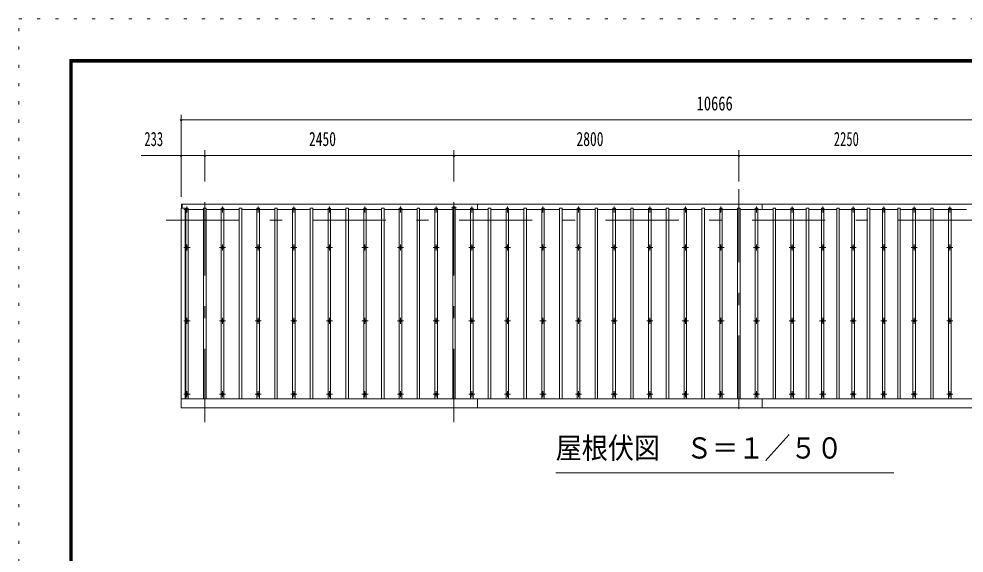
# Model space of a CAD drawing. Units: millimetres, scale not verified, with parts at other scales. Extents: x -25340 to 25344, y -10500 to 10500.
# Drawn here: x -4356 to 4937, y 5250 to 10500 of the extents above; entities that cross this region are included whole.
import ezdxf
from ezdxf.enums import TextEntityAlignment as Align

# ---------------------------------------------------------------- set-up
doc = ezdxf.new("R2010")
doc.units = ezdxf.units.MM
doc.header["$LTSCALE"] = 60
doc.linetypes.add('USER3', pattern=[24, 12, -5, 2, -5])
doc.linetypes.add('USER4', pattern=[3, 0.5, -2.5])
for name, color, linetype, lineweight in [('0-2_1-05BOLD', 7, 'Continuous', 18), ('0-3_1-25CENTER', 3, 'USER3', 18), ('0-4_1-45THIN', 4, 'Continuous', 18), ('0-5_1-55DIM', 3, 'Continuous', 18), ('0-C_F-F1PAPER', 5, 'Continuous', 18), ('0-D_F-E_J_ADD', 5, 'USER4', 18)]:
    doc.layers.add(name, color=color, linetype=linetype, lineweight=lineweight)
doc.styles.add('ＭＳ ゴシック', font='')
doc.styles.get('ＭＳ ゴシック').set_extended_font_data('MS Gothic')

msp = doc.modelspace()

# ---------------------------------------------------------------- linework, layer by layer
at = {"layer": '0-2_1-05BOLD'}
for p, q in [((-2751.38, 8641.19), (-2751.38, 8677.67)), ((151.62, 8626.18), (151.62, 8677.67)), ((2951.62, 8677.67), (2951.62, 8626.18)), ((7904.62, 6765.11), (-2761.38, 6765.11)), ((151.62, 6677.67), (151.62, 6765.11)), ((2951.62, 6765.11), (2951.62, 6677.67))]:
    msp.add_line(p, q, dxfattribs=at)
for points in [[(7899.62, 8641.19), (7899.62, 8677.67), (-2756.38, 8677.67), (-2756.38, 8641.19)], [(-2761.38, 8641.19), (-2761.38, 6677.67), (7904.62, 6677.67), (7904.62, 8641.19), (7864.62, 8641.19), (7864.62, 6765.11)], [(-2721.38, 6765.11), (-2721.38, 8641.19), (-2761.38, 8641.19)]]:
    msp.add_lwpolyline(points, dxfattribs=at)
for centre in [(-2703.38, 8254.17), (-2353.38, 8254.17), (-2003.38, 8254.17), (-1653.38, 8254.17), (-1303.38, 8254.17), (-953.38, 8254.17), (-603.38, 8254.17), (-253.38, 8254.17), (96.62, 8254.17), (446.62, 8254.17), (796.62, 8254.17), (1146.62, 8254.17), (1496.62, 8254.17), (1846.62, 8254.17), (2196.62, 8254.17), (2546.62, 8254.17), (2896.62, 8254.17), (3246.63, 8254.17), (3546.63, 8254.17), (3846.63, 8254.17), (4146.62, 8254.17), (4446.62, 8254.17), (4796.62, 8254.17), (-2703.38, 7532.51), (-2353.38, 7532.51), (-2003.38, 7532.51), (-1653.38, 7532.51), (-1303.38, 7532.51), (-953.38, 7532.51), (-603.38, 7532.51), (-253.38, 7532.51), (96.62, 7532.51), (446.62, 7532.51), (796.62, 7532.51), (1146.62, 7532.51), (1496.62, 7532.51), (1846.62, 7532.51), (2196.62, 7532.51), (2546.62, 7532.51), (2896.62, 7532.51), (3246.63, 7532.51), (3546.63, 7532.51), (3846.63, 7532.51), (4146.62, 7532.51), (4446.62, 7532.51), (4796.62, 7532.51), (-2703.38, 6810.85), (-2353.38, 6810.85), (-2003.38, 6810.85), (-1653.38, 6810.85), (-1303.38, 6810.85), (-953.38, 6810.85), (-603.38, 6810.85), (-253.38, 6810.85), (96.62, 6810.85), (446.62, 6810.85), (796.62, 6810.85), (1146.62, 6810.85), (1496.62, 6810.85), (1846.62, 6810.85), (2196.62, 6810.85), (2546.62, 6810.85), (2896.62, 6810.85), (3246.63, 6810.85), (3546.63, 6810.85), (3846.63, 6810.85), (4146.62, 6810.85), (4446.62, 6810.85), (4796.62, 6810.85)]:
    msp.add_circle(centre, 10, dxfattribs=at)
for centre, radius, start, end in [((-78.37, 8642.67), 15, 326.44153, 213.55196), ((-2703.38, 8616.22), 14.5, 46.39838, 133.60162), ((-2703.38, 8637.22), 14.5, 226.3961, 313.6039), ((-2353.38, 8616.22), 14.5, 46.39838, 133.60162), ((-2353.38, 8637.22), 14.5, 226.3961, 313.6039), ((-2003.38, 8616.22), 14.5, 46.39838, 133.60162), ((-2003.38, 8637.22), 14.5, 226.3961, 313.6039), ((-1653.38, 8616.22), 14.5, 46.39838, 133.60162), ((-1653.38, 8637.22), 14.5, 226.3961, 313.6039), ((-1303.38, 8616.22), 14.5, 46.39838, 133.60162), ((-1303.38, 8637.22), 14.5, 226.3961, 313.6039), ((-953.38, 8616.22), 14.5, 46.39838, 133.60162), ((-953.38, 8637.22), 14.5, 226.3961, 313.6039), ((-603.38, 8616.22), 14.5, 46.39838, 133.60162), ((-603.38, 8637.22), 14.5, 226.3961, 313.6039), ((-253.38, 8616.22), 14.5, 46.39838, 133.60162), ((-253.38, 8637.22), 14.5, 226.3961, 313.6039), ((96.62, 8616.22), 14.5, 46.39838, 133.60162), ((96.62, 8637.22), 14.5, 226.3961, 313.6039), ((446.62, 8616.22), 14.5, 46.39838, 133.60162), ((446.62, 8637.22), 14.5, 226.3961, 313.6039), ((796.62, 8616.22), 14.5, 46.39838, 133.60162), ((796.62, 8637.22), 14.5, 226.3961, 313.6039), ((1146.62, 8616.22), 14.5, 46.39838, 133.60162), ((1146.62, 8637.22), 14.5, 226.3961, 313.6039), ((1496.62, 8616.22), 14.5, 46.39838, 133.60162), ((1496.62, 8637.22), 14.5, 226.3961, 313.6039), ((1846.62, 8616.22), 14.5, 46.39838, 133.60162), ((1846.62, 8637.22), 14.5, 226.3961, 313.6039), ((2196.62, 8616.22), 14.5, 46.39838, 133.60162), ((2196.62, 8637.22), 14.5, 226.3961, 313.6039), ((2546.62, 8616.22), 14.5, 46.39838, 133.60162), ((2546.62, 8637.22), 14.5, 226.3961, 313.6039), ((2896.62, 8616.22), 14.5, 46.39838, 133.60162), ((2896.62, 8637.22), 14.5, 226.3961, 313.6039), ((3246.63, 8616.22), 14.5, 46.39838, 133.60162), ((3246.63, 8637.22), 14.5, 226.3961, 313.6039), ((3546.63, 8616.22), 14.5, 46.39838, 133.60162), ((3546.63, 8637.22), 14.5, 226.3961, 313.6039), ((3846.63, 8616.22), 14.5, 46.39838, 133.60162), ((3846.63, 8637.22), 14.5, 226.3961, 313.6039), ((4146.62, 8616.22), 14.5, 46.39838, 133.60162), ((4146.62, 8637.22), 14.5, 226.3961, 313.6039), ((4446.62, 8616.22), 14.5, 46.39838, 133.60162), ((4446.62, 8637.22), 14.5, 226.3961, 313.6039), ((4796.62, 8616.22), 14.5, 46.39838, 133.60162), ((4796.62, 8637.22), 14.5, 226.3961, 313.6039)]:
    msp.add_arc(centre, radius, start, end, dxfattribs=at)
at = {"layer": '0-3_1-25CENTER'}
for p, q in [((-2528.38, 6537.67), (-2528.38, 8827.67)), ((-78.38, 6537.67), (-78.38, 8827.67)), ((2721.62, 8827.67), (2721.62, 6537.67)), ((-2703.38, 8596.72), (-2703.38, 8656.72)), ((-2353.38, 8656.72), (-2353.38, 8596.72)), ((-2003.38, 8596.72), (-2003.38, 8656.72)), ((-1653.38, 8656.72), (-1653.38, 8596.72)), ((-1303.38, 8596.72), (-1303.38, 8656.72)), ((-953.38, 8656.72), (-953.38, 8596.72)), ((-603.38, 8596.72), (-603.38, 8656.72)), ((-253.38, 8656.72), (-253.38, 8596.72)), ((-53.37, 8642.67), (-103.37, 8642.67)), ((96.62, 8656.72), (96.62, 8596.72)), ((446.62, 8656.72), (446.62, 8596.72)), ((796.62, 8596.72), (796.62, 8656.72)), ((1146.62, 8656.72), (1146.62, 8596.72)), ((1496.62, 8596.72), (1496.62, 8656.72)), ((1846.62, 8656.72), (1846.62, 8596.72)), ((2196.62, 8596.72), (2196.62, 8656.72)), ((2546.62, 8656.72), (2546.62, 8596.72)), ((2896.62, 8596.72), (2896.62, 8656.72)), ((3246.63, 8656.72), (3246.63, 8596.72)), ((3546.63, 8596.72), (3546.63, 8656.72)), ((3846.63, 8656.72), (3846.63, 8596.72)), ((4146.62, 8656.72), (4146.62, 8596.72)), ((4446.62, 8656.72), (4446.62, 8596.72)), ((4796.62, 8656.72), (4796.62, 8596.72)), ((-2733.38, 8626.72), (-2673.38, 8626.72)), ((-2323.38, 8626.72), (-2383.38, 8626.72)), ((-2033.38, 8626.72), (-1973.38, 8626.72)), ((-1623.38, 8626.72), (-1683.38, 8626.72)), ((-1333.38, 8626.72), (-1273.38, 8626.72)), ((-923.38, 8626.72), (-983.38, 8626.72)), ((-633.38, 8626.72), (-573.38, 8626.72)), ((-223.38, 8626.72), (-283.38, 8626.72)), ((126.62, 8626.72), (66.63, 8626.72)), ((476.62, 8626.72), (416.62, 8626.72)), ((766.62, 8626.72), (826.62, 8626.72)), ((1176.62, 8626.72), (1116.62, 8626.72)), ((1466.62, 8626.72), (1526.62, 8626.72)), ((1876.62, 8626.72), (1816.62, 8626.72)), ((2166.62, 8626.72), (2226.62, 8626.72)), ((2576.62, 8626.72), (2516.63, 8626.72)), ((2926.62, 8626.72), (2866.63, 8626.72)), ((3276.62, 8626.72), (3216.63, 8626.72)), ((3576.62, 8626.72), (3516.62, 8626.72)), ((3876.63, 8626.72), (3816.62, 8626.72)), ((4176.63, 8626.72), (4116.62, 8626.72)), ((4476.63, 8626.72), (4416.62, 8626.72)), ((4826.63, 8626.72), (4766.62, 8626.72)), ((-2908.37, 8521.68), (8051.62, 8521.68)), ((-2703.38, 8284.17), (-2703.38, 8224.17)), ((-2353.38, 8284.17), (-2353.38, 8224.17)), ((-2003.38, 8284.17), (-2003.38, 8224.17)), ((-1653.38, 8224.17), (-1653.38, 8284.17)), ((-1303.38, 8284.17), (-1303.38, 8224.17)), ((-953.38, 8224.17), (-953.38, 8284.17)), ((-603.38, 8284.17), (-603.38, 8224.17)), ((-253.38, 8284.17), (-253.38, 8224.17)), ((96.62, 8284.17), (96.62, 8224.17)), ((446.62, 8284.17), (446.62, 8224.17)), ((796.62, 8224.17), (796.62, 8284.17)), ((1146.62, 8284.17), (1146.62, 8224.17)), ((1496.62, 8224.17), (1496.62, 8284.17)), ((1846.62, 8284.17), (1846.62, 8224.17)), ((2196.62, 8224.17), (2196.62, 8284.17)), ((2546.62, 8284.17), (2546.62, 8224.17)), ((2896.62, 8224.17), (2896.62, 8284.17)), ((3246.63, 8284.17), (3246.63, 8224.17)), ((3546.63, 8224.17), (3546.63, 8284.17)), ((3846.63, 8284.17), (3846.63, 8224.17)), ((4146.62, 8284.17), (4146.62, 8224.17)), ((4446.62, 8284.17), (4446.62, 8224.17)), ((4796.62, 8284.17), (4796.62, 8224.17)), ((-2673.38, 8254.17), (-2733.38, 8254.17)), ((-2323.38, 8254.17), (-2383.38, 8254.17)), ((-1973.38, 8254.17), (-2033.38, 8254.17)), ((-1683.38, 8254.17), (-1623.38, 8254.17)), ((-1273.38, 8254.17), (-1333.38, 8254.17)), ((-983.38, 8254.17), (-923.38, 8254.17)), ((-573.38, 8254.17), (-633.38, 8254.17)), ((-223.38, 8254.17), (-283.38, 8254.17)), ((126.62, 8254.17), (66.63, 8254.17)), ((476.62, 8254.17), (416.62, 8254.17)), ((766.62, 8254.17), (826.62, 8254.17)), ((1176.62, 8254.17), (1116.62, 8254.17)), ((1466.62, 8254.17), (1526.62, 8254.17)), ((1876.62, 8254.17), (1816.62, 8254.17)), ((2166.62, 8254.17), (2226.62, 8254.17)), ((2576.62, 8254.17), (2516.63, 8254.17)), ((2926.62, 8254.17), (2866.63, 8254.17)), ((3276.62, 8254.17), (3216.63, 8254.17)), ((3576.62, 8254.17), (3516.62, 8254.17)), ((3876.63, 8254.17), (3816.62, 8254.17)), ((4176.63, 8254.17), (4116.62, 8254.17)), ((4476.63, 8254.17), (4416.62, 8254.17)), ((4826.63, 8254.17), (4766.62, 8254.17)), ((-2733.38, 7532.51), (-2673.38, 7532.51)), ((-2703.38, 7502.51), (-2703.38, 7562.51)), ((-2383.38, 7532.51), (-2323.38, 7532.51)), ((-2353.38, 7562.51), (-2353.38, 7502.51)), ((-1973.38, 7532.51), (-2033.38, 7532.51)), ((-2003.38, 7502.51), (-2003.38, 7562.51)), ((-1683.38, 7532.51), (-1623.38, 7532.51)), ((-1653.38, 7562.51), (-1653.38, 7502.51)), ((-1273.38, 7532.51), (-1333.38, 7532.51)), ((-1303.38, 7502.51), (-1303.38, 7562.51)), ((-983.38, 7532.51), (-923.38, 7532.51)), ((-953.38, 7562.51), (-953.38, 7502.51)), ((-633.38, 7532.51), (-573.38, 7532.51)), ((-603.38, 7502.51), (-603.38, 7562.51)), ((-283.38, 7532.51), (-223.38, 7532.51)), ((-253.38, 7562.51), (-253.38, 7502.51)), ((66.63, 7532.51), (126.62, 7532.51)), ((96.62, 7502.51), (96.62, 7562.51)), ((416.62, 7532.51), (476.62, 7532.51)), ((446.62, 7562.51), (446.62, 7502.51)), ((766.62, 7532.51), (826.62, 7532.51)), ((796.62, 7502.51), (796.62, 7562.51)), ((1116.62, 7532.51), (1176.62, 7532.51)), ((1146.62, 7562.51), (1146.62, 7502.51)), ((1466.62, 7532.51), (1526.62, 7532.51)), ((1496.62, 7502.51), (1496.62, 7562.51)), ((1816.62, 7532.51), (1876.62, 7532.51)), ((1846.62, 7562.51), (1846.62, 7502.51)), ((2166.62, 7532.51), (2226.62, 7532.51)), ((2196.62, 7502.51), (2196.62, 7562.51)), ((2516.63, 7532.51), (2576.62, 7532.51)), ((2546.62, 7562.51), (2546.62, 7502.51)), ((2926.62, 7532.51), (2866.63, 7532.51)), ((2896.62, 7502.51), (2896.62, 7562.51)), ((3216.63, 7532.51), (3276.62, 7532.51)), ((3246.63, 7562.51), (3246.63, 7502.51)), ((3576.62, 7532.51), (3516.62, 7532.51)), ((3546.63, 7502.51), (3546.63, 7562.51)), ((3816.62, 7532.51), (3876.63, 7532.51)), ((3846.63, 7562.51), (3846.63, 7502.51)), ((4116.62, 7532.51), (4176.63, 7532.51)), ((4146.62, 7562.51), (4146.62, 7502.51)), ((4416.62, 7532.51), (4476.63, 7532.51)), ((4446.62, 7562.51), (4446.62, 7502.51)), ((4766.62, 7532.51), (4826.63, 7532.51)), ((4796.62, 7562.51), (4796.62, 7502.51)), ((-2673.38, 6810.85), (-2733.38, 6810.85)), ((-2703.38, 6840.85), (-2703.38, 6780.85)), ((-2323.38, 6810.85), (-2383.38, 6810.85)), ((-2353.38, 6840.85), (-2353.38, 6780.85)), ((-2033.38, 6810.85), (-1973.38, 6810.85)), ((-2003.38, 6780.85), (-2003.38, 6840.85)), ((-1623.38, 6810.85), (-1683.38, 6810.85)), ((-1653.38, 6840.85), (-1653.38, 6780.85)), ((-1333.38, 6810.85), (-1273.38, 6810.85)), ((-1303.38, 6780.85), (-1303.38, 6840.85)), ((-923.38, 6810.85), (-983.38, 6810.85)), ((-953.38, 6840.85), (-953.38, 6780.85)), ((-633.38, 6810.85), (-573.38, 6810.85)), ((-603.38, 6780.85), (-603.38, 6840.85)), ((-223.38, 6810.85), (-283.38, 6810.85)), ((-253.38, 6840.85), (-253.38, 6780.85)), ((126.62, 6810.85), (66.63, 6810.85)), ((96.62, 6840.85), (96.62, 6780.85)), ((476.62, 6810.85), (416.62, 6810.85)), ((446.62, 6840.85), (446.62, 6780.85)), ((766.62, 6810.85), (826.62, 6810.85)), ((796.62, 6780.85), (796.62, 6840.85)), ((1176.62, 6810.85), (1116.62, 6810.85)), ((1146.62, 6840.85), (1146.62, 6780.85)), ((1466.62, 6810.85), (1526.62, 6810.85)), ((1496.62, 6780.85), (1496.62, 6840.85)), ((1876.62, 6810.85), (1816.62, 6810.85)), ((1846.62, 6840.85), (1846.62, 6780.85)), ((2166.62, 6810.85), (2226.62, 6810.85)), ((2196.62, 6780.85), (2196.62, 6840.85)), ((2576.62, 6810.85), (2516.63, 6810.85)), ((2546.62, 6840.85), (2546.62, 6780.85)), ((2926.62, 6810.85), (2866.63, 6810.85)), ((2896.62, 6780.85), (2896.62, 6840.85)), ((3276.62, 6810.85), (3216.63, 6810.85)), ((3246.63, 6840.85), (3246.63, 6780.85)), ((3576.62, 6810.85), (3516.62, 6810.85)), ((3546.63, 6780.85), (3546.63, 6840.85)), ((3876.63, 6810.85), (3816.62, 6810.85)), ((3846.63, 6840.85), (3846.63, 6780.85)), ((4176.63, 6810.85), (4116.62, 6810.85)), ((4146.62, 6840.85), (4146.62, 6780.85)), ((4476.63, 6810.85), (4416.62, 6810.85)), ((4446.62, 6840.85), (4446.62, 6780.85)), ((4826.63, 6810.85), (4766.62, 6810.85)), ((4796.62, 6840.85), (4796.62, 6780.85))]:
    msp.add_line(p, q, dxfattribs=at)
at = {"layer": '0-4_1-45THIN'}
for p, q in [((-2721.38, 8626.18), (-2715.88, 8626.18)), ((-2715.88, 6765.11), (-2715.88, 8641.19)), ((-2690.88, 8626.18), (-2540.88, 8626.18)), ((-2540.88, 8641.19), (-2540.88, 6765.11)), ((-2515.88, 8626.18), (-2365.88, 8626.18)), ((-2365.88, 8641.19), (-2365.88, 6765.11)), ((-2340.88, 8626.18), (-2190.88, 8626.18)), ((-2190.88, 8641.19), (-2190.88, 6765.11)), ((-2165.88, 8626.18), (-2015.87, 8626.18)), ((-2015.87, 8641.19), (-2015.87, 6765.11)), ((-1990.87, 8626.18), (-1840.88, 8626.18)), ((-1840.88, 8641.19), (-1840.88, 6765.11)), ((-1815.88, 8626.18), (-1665.88, 8626.18)), ((-1665.88, 8641.19), (-1665.88, 6765.11)), ((-1640.87, 8626.18), (-1490.88, 8626.18)), ((-1490.88, 8641.19), (-1490.88, 6765.11)), ((-1465.88, 8626.18), (-1315.87, 8626.18)), ((-1315.88, 8641.19), (-1315.88, 6765.11)), ((-1290.88, 8626.18), (-1140.88, 8626.18)), ((-1140.88, 8641.19), (-1140.88, 6765.11)), ((-1115.88, 8626.18), (-965.88, 8626.18)), ((-965.88, 8641.19), (-965.88, 6765.11)), ((-940.88, 8626.18), (-790.88, 8626.18)), ((-790.88, 8641.19), (-790.88, 6765.11)), ((-765.88, 8626.18), (-615.88, 8626.18)), ((-615.88, 8641.19), (-615.88, 6765.11)), ((-590.88, 8626.18), (-440.88, 8626.18)), ((-440.88, 8641.19), (-440.88, 6765.11)), ((-415.88, 8626.18), (-265.88, 8626.18)), ((-265.88, 8641.19), (-265.88, 6765.11)), ((-240.88, 8626.18), (-90.88, 8626.18)), ((-90.88, 8641.19), (-90.88, 6765.11)), ((-65.88, 8626.18), (84.12, 8626.18)), ((84.12, 8641.19), (84.12, 6765.11)), ((109.12, 8626.18), (259.12, 8626.18)), ((259.12, 8641.19), (259.12, 6765.11)), ((284.12, 8626.18), (434.12, 8626.18)), ((434.12, 8641.19), (434.12, 6765.11)), ((459.12, 8626.18), (609.12, 8626.18)), ((609.12, 8641.19), (609.12, 6765.11)), ((634.12, 8626.18), (784.12, 8626.18)), ((784.12, 8641.19), (784.12, 6765.11)), ((809.12, 8626.18), (959.12, 8626.18)), ((959.12, 8641.19), (959.12, 6765.11)), ((984.12, 8626.18), (1134.12, 8626.18)), ((1134.12, 8641.19), (1134.12, 6765.11)), ((1159.12, 8626.18), (1309.12, 8626.18)), ((1309.12, 8641.19), (1309.12, 6765.11)), ((1334.12, 8626.18), (1484.12, 8626.18)), ((1484.12, 8641.19), (1484.12, 6765.11)), ((1509.13, 8626.18), (1659.12, 8626.18)), ((1659.12, 8641.19), (1659.12, 6765.11)), ((1684.12, 8626.18), (1834.12, 8626.18)), ((1834.12, 8641.19), (1834.12, 6765.11)), ((1859.12, 8626.18), (2009.12, 8626.18)), ((2009.12, 8641.19), (2009.12, 6765.11)), ((2034.12, 8626.18), (2184.12, 8626.18)), ((2184.12, 8641.19), (2184.12, 6765.11)), ((2209.12, 8626.18), (2359.12, 8626.18)), ((2359.12, 8641.19), (2359.12, 6765.11)), ((2384.12, 8626.18), (2534.12, 8626.18)), ((2534.12, 8641.19), (2534.12, 6765.11)), ((2559.12, 8626.18), (2709.12, 8626.18)), ((2709.12, 8641.19), (2709.12, 6765.11)), ((2734.12, 8626.18), (2884.12, 8626.18)), ((2884.12, 8641.19), (2884.12, 6765.11)), ((2909.12, 8626.18), (3059.13, 8626.18)), ((3059.13, 8641.19), (3059.13, 6765.11)), ((3084.13, 8626.18), (3234.13, 8626.18)), ((3234.13, 8641.19), (3234.13, 6765.11)), ((3259.13, 8626.18), (3384.13, 8626.18)), ((3384.13, 8641.19), (3384.13, 6765.11)), ((3409.13, 8626.18), (3534.13, 8626.18)), ((3534.13, 8641.19), (3534.13, 6765.11)), ((3559.13, 8626.18), (3684.12, 8626.18)), ((3684.12, 8641.19), (3684.12, 6765.11)), ((3709.12, 8626.18), (3834.13, 8626.18)), ((3834.13, 8641.19), (3834.13, 6765.11)), ((3859.13, 8626.18), (3984.12, 8626.18)), ((3984.12, 8641.19), (3984.12, 6765.11)), ((4009.13, 8626.18), (4134.12, 8626.18)), ((4134.12, 8641.19), (4134.12, 6765.11)), ((4159.12, 8626.18), (4284.12, 8626.18)), ((4284.12, 8641.19), (4284.12, 6765.11)), ((4309.12, 8626.18), (4434.12, 8626.18)), ((4434.12, 8641.19), (4434.12, 6765.11)), ((4459.12, 8626.18), (4609.12, 8626.18)), ((4609.12, 8641.19), (4609.12, 6765.11)), ((4634.12, 8626.18), (4784.12, 8626.18)), ((4784.12, 8641.19), (4784.12, 6765.11)), ((4809.12, 8626.18), (4959.12, 8626.18))]:
    msp.add_line(p, q, dxfattribs=at)
for points in [[(-2715.88, 8641.19), (-2690.88, 8641.19), (-2690.88, 6765.11)], [(-2515.88, 6765.11), (-2515.88, 8641.19), (-2540.88, 8641.19)], [(-2340.88, 6765.11), (-2340.88, 8641.19), (-2365.88, 8641.19)], [(-2165.88, 6765.11), (-2165.88, 8641.19), (-2190.88, 8641.19)], [(-1990.87, 6765.11), (-1990.87, 8641.19), (-2015.87, 8641.19)], [(-1815.88, 6765.11), (-1815.88, 8641.19), (-1840.88, 8641.19)], [(-1640.87, 6765.11), (-1640.87, 8641.19), (-1665.88, 8641.19)], [(-1465.88, 6765.11), (-1465.88, 8641.19), (-1490.88, 8641.19)], [(-1290.88, 6765.11), (-1290.88, 8641.19), (-1315.88, 8641.19)], [(-1115.88, 6765.11), (-1115.88, 8641.19), (-1140.88, 8641.19)], [(-940.88, 6765.11), (-940.88, 8641.19), (-965.88, 8641.19)], [(-765.88, 6765.11), (-765.88, 8641.19), (-790.88, 8641.19)], [(-590.88, 6765.11), (-590.88, 8641.19), (-615.88, 8641.19)], [(-415.88, 6765.11), (-415.88, 8641.19), (-440.88, 8641.19)], [(-240.88, 6765.11), (-240.88, 8641.19), (-265.88, 8641.19)], [(-65.88, 6765.11), (-65.88, 8641.19), (-90.88, 8641.19)], [(109.12, 6765.11), (109.12, 8641.19), (84.12, 8641.19)], [(284.12, 6765.11), (284.12, 8641.19), (259.12, 8641.19)], [(459.12, 6765.11), (459.12, 8641.19), (434.12, 8641.19)], [(634.12, 6765.11), (634.12, 8641.19), (609.12, 8641.19)], [(809.12, 6765.11), (809.12, 8641.19), (784.12, 8641.19)], [(984.12, 6765.11), (984.12, 8641.19), (959.12, 8641.19)], [(1159.12, 6765.11), (1159.12, 8641.19), (1134.12, 8641.19)], [(1334.12, 6765.11), (1334.12, 8641.19), (1309.12, 8641.19)], [(1509.13, 6765.11), (1509.13, 8641.19), (1484.12, 8641.19)], [(1684.12, 6765.11), (1684.12, 8641.19), (1659.12, 8641.19)], [(1859.12, 6765.11), (1859.12, 8641.19), (1834.12, 8641.19)], [(2034.12, 6765.11), (2034.12, 8641.19), (2009.12, 8641.19)], [(2209.12, 6765.11), (2209.12, 8641.19), (2184.12, 8641.19)], [(2384.12, 6765.11), (2384.12, 8641.19), (2359.12, 8641.19)], [(2559.12, 6765.11), (2559.12, 8641.19), (2534.12, 8641.19)], [(2734.12, 6765.11), (2734.12, 8641.19), (2709.12, 8641.19)], [(2909.13, 6765.11), (2909.13, 8641.19), (2884.12, 8641.19)], [(3084.13, 6765.11), (3084.13, 8641.19), (3059.13, 8641.19)], [(3259.13, 6765.11), (3259.13, 8641.19), (3234.13, 8641.19)], [(3409.13, 6765.11), (3409.13, 8641.19), (3384.13, 8641.19)], [(3559.13, 6765.11), (3559.13, 8641.19), (3534.13, 8641.19)], [(3709.12, 6765.11), (3709.12, 8641.19), (3684.12, 8641.19)], [(3859.13, 6765.11), (3859.13, 8641.19), (3834.13, 8641.19)], [(4009.13, 6765.11), (4009.13, 8641.19), (3984.12, 8641.19)], [(4159.12, 6765.11), (4159.12, 8641.19), (4134.12, 8641.19)], [(4309.12, 6765.11), (4309.12, 8641.19), (4284.12, 8641.19)], [(4459.12, 6765.11), (4459.12, 8641.19), (4434.12, 8641.19)], [(4634.12, 6765.11), (4634.12, 8641.19), (4609.12, 8641.19)], [(4809.12, 6765.11), (4809.12, 8641.19), (4784.12, 8641.19)]]:
    msp.add_lwpolyline(points, dxfattribs=at)
at = {"layer": '0-5_1-55DIM'}
for p, q in [((-2751.38, 9508.67), (-2771.38, 9508.67)), ((-2761.37, 8752.68), (-2761.37, 9558.67)), ((-2761.37, 9508.67), (7904.62, 9508.67)), ((-2528.38, 8902.68), (-2528.38, 9208.67)), ((-78.38, 8902.68), (-78.38, 9208.67)), ((2721.62, 9208.67), (2721.62, 8902.68)), ((-3153.88, 9158.67), (8297.12, 9158.67)), ((-2751.38, 9158.67), (-2771.38, 9158.67)), ((-2518.38, 9158.67), (-2538.38, 9158.67)), ((-68.38, 9158.67), (-88.38, 9158.67)), ((2731.62, 9158.67), (2711.62, 9158.67)), ((4246.62, 6037.67), (921.62, 6037.67))]:
    msp.add_line(p, q, dxfattribs=at)
for centre in [(-2761.38, 9508.67), (-2761.38, 9158.67), (-2528.38, 9158.67), (-78.38, 9158.67), (2721.62, 9158.67)]:
    msp.add_arc(centre, 10, 180, 0, dxfattribs=at)
at = {"layer": '0-C_F-F1PAPER'}
for points in [[(24843.96, -10000), (24843.96, 10100), (-3856.04, 10100), (-3856.04, -10000)], [(24841.46, -9997.5), (24841.46, 10097.5), (-3853.54, 10097.5), (-3853.54, -9997.5)], [(24838.96, -9995), (-3851.04, -9995), (-3851.04, 10095), (24838.96, 10095)], [(24836.46, -9992.5), (24836.46, 10092.5), (-3848.54, 10092.5), (-3848.54, -9992.5)], [(24833.96, -9990), (-3846.04, -9990), (-3846.04, 10090), (24833.96, 10090)], [(24831.46, -9987.5), (24831.46, 10087.5), (-3843.54, 10087.5), (-3843.54, -9987.5)], [(24828.96, -9985), (-3841.04, -9985), (-3841.04, 10085), (24828.96, 10085)], [(24826.46, -9982.5), (24826.46, 10082.5), (-3838.54, 10082.5), (-3838.54, -9982.5)], [(24823.96, -9980), (24823.96, 10080), (-3836.04, 10080), (-3836.04, -9980)], [(24821.46, -9977.5), (24821.46, 10077.5), (-3833.54, 10077.5), (-3833.54, -9977.5)], [(24818.96, -9975), (-3831.04, -9975), (-3831.04, 10075), (24818.96, 10075)]]:
    msp.add_lwpolyline(points, close=True, dxfattribs=at)
at = {"layer": '0-D_F-E_J_ADD'}
msp.add_lwpolyline([(25343.96, -10500), (-4356.04, -10500), (-4356.04, 10500), (25343.96, 10500)], close=True, dxfattribs=at)

# ---------------------------------------------------------------- texts
at = {"layer": '0-5_1-55DIM', "color": 7, "style": 'ＭＳ ゴシック'}
for s, height, width, p in [('10666', 139.3, 0.75, (2306.93, 9558.67)), ('233', 139.3, 0.65, (-3122.59, 9208.67)), ('2450', 139.3, 0.7, (-1504.08, 9208.67)), ('2800', 139.3, 0.7, (1125.98, 9208.67)), ('2250', 139.3, 0.65, (3655.89, 9208.67)), ('屋根伏図\u3000Ｓ＝１／５０', 208.9, 0.9, (921.62, 6116.17))]:
    msp.add_text(s, height=height, dxfattribs=dict(at, width=width)).set_placement(p, align=Align.BOTTOM_LEFT)

doc.saveas('drawing.dxf')
